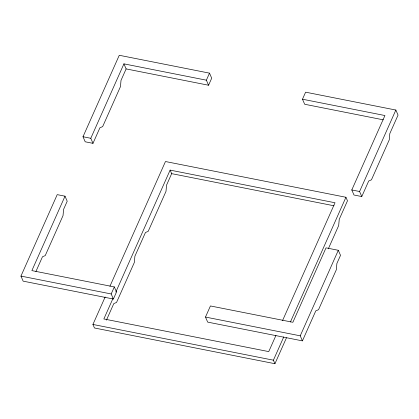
<?xml version="1.0" encoding="UTF-8"?>
<svg xmlns="http://www.w3.org/2000/svg" width="419" height="419" viewBox="0 0 419 419"><rect width="100%" height="100%" fill="white"/><g stroke="black" fill="none" stroke-linecap="round" stroke-linejoin="round"><path stroke-width="0.63" d="M65.013 196.181L31.875 270.606L114.319 286.926L116.519 291.98L113.387 299.014L23.145 281.149L20.95 276.095L57.22 194.636L65.013 196.181L67.208 201.23L63.583 209.374L63.033 215.602L45.226 255.595L42.481 256.768L35.914 271.522M126.124 68.91L121.012 80.39L120.463 86.618L102.66 126.606L99.911 127.785L92.987 143.335L85.193 141.79L82.999 136.741L119.268 55.282L209.505 73.147L211.7 78.196L208.568 85.235L126.124 68.91L123.93 63.861L206.373 80.181L208.568 85.235M92.987 143.335L90.792 138.286L123.93 63.861M286.481 337.798L274.937 363.718L94.464 327.988L92.924 324.453L105.148 296.998M109.93 286.256L165.468 161.53L345.942 197.265L347.482 200.801L339.238 219.315L338.688 225.542L328.323 248.818M113.387 299.014L111.187 293.96L114.319 286.926M206.373 80.181L209.505 73.147M112.9 298.632L103.849 318.959L268.741 351.604L275.927 335.467M115.827 292.059L170.124 170.109L335.017 202.754L282.584 320.519M106.442 320.132L113.795 303.613L116.545 302.434L134.347 262.446L134.897 256.213L145.451 232.519L148.195 231.34L166.003 191.352L166.553 185.125L171.664 173.644L170.124 170.109M205.483 317.063L210.432 305.954L292.876 322.279L326.013 247.854L338.316 250.29L340.516 255.344L336.886 263.488L336.337 269.716L318.534 309.704L315.785 310.882L302.429 340.872L207.683 322.117L205.483 317.063L300.234 335.823L302.429 340.872M302.481 99.214L305.613 92.175L395.855 110.045L398.05 115.094L389.806 133.609L389.256 139.836L371.449 179.824L368.704 181.003L361.78 196.553L353.987 195.013L351.792 189.959L384.93 115.534L302.481 99.214L304.681 104.263L383.291 119.829M274.937 363.718L273.403 360.183L283.763 336.907M290.409 321.991L345.942 197.265M361.78 196.553L359.586 191.504L395.855 110.045M300.234 335.823L338.316 250.29M82.999 136.741L90.792 138.286M351.792 189.959L359.586 191.504M171.664 173.644L333.985 205.781M20.95 276.095L111.187 293.96M92.924 324.453L273.403 360.183"/></g></svg>
